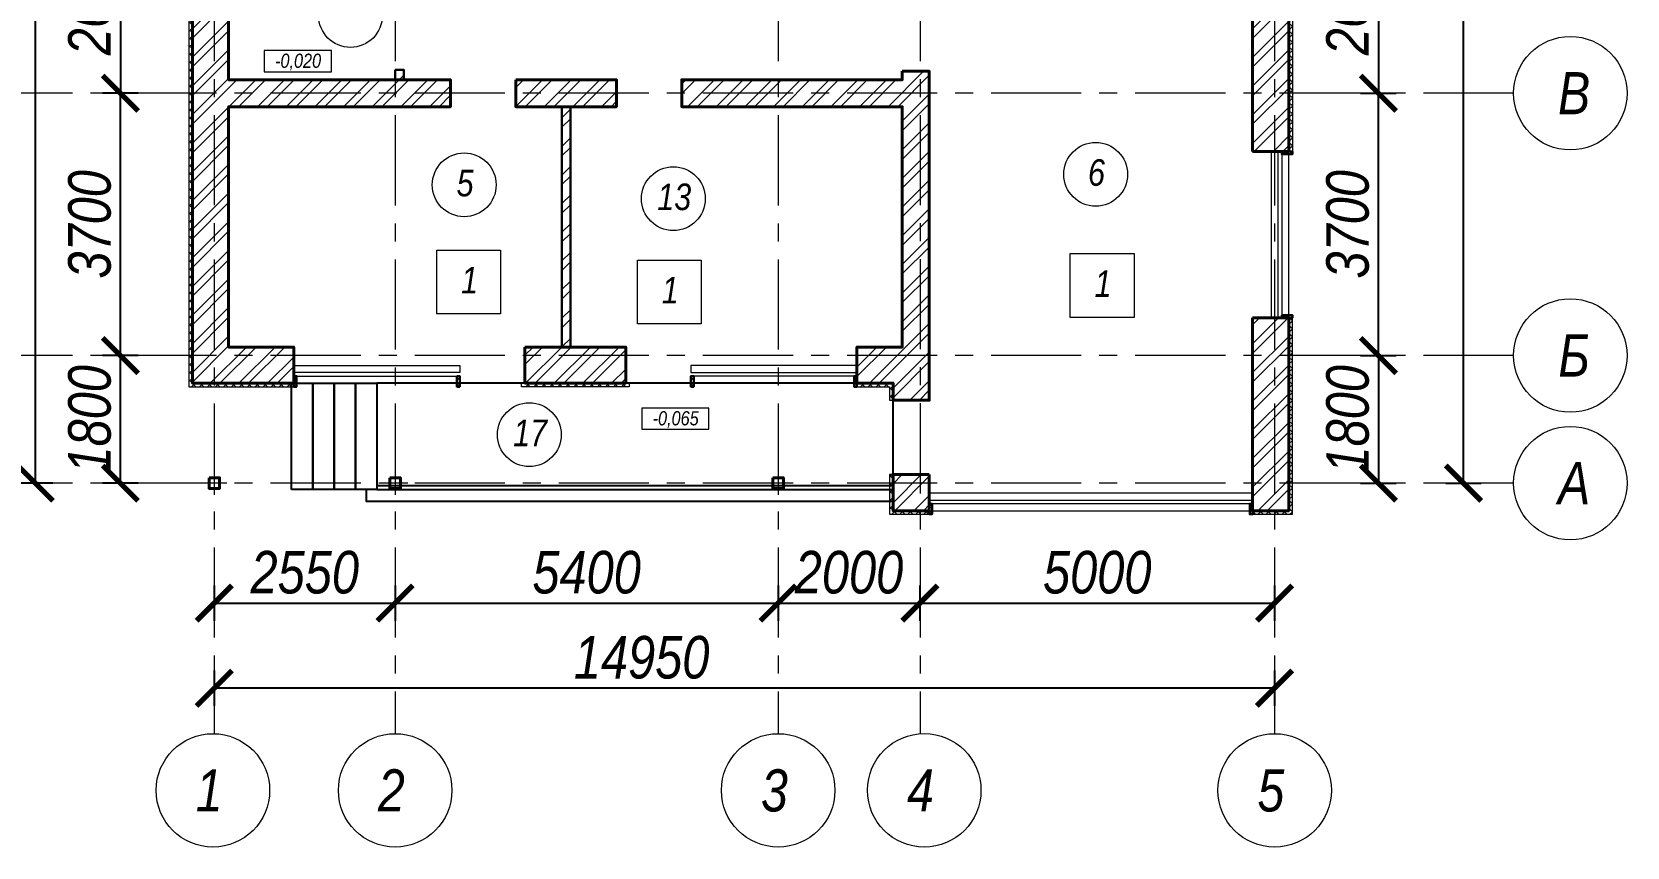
# Model space of a CAD drawing. Header units: millimetres. Extents: x 1582001 to 3303937, y 226471 to 491235.
# Drawn here: x 1840826 to 1852072, y 364391 to 370141 of the extents above; entities that cross this region are included whole.
import ezdxf
from ezdxf.enums import TextEntityAlignment as Align

# ---------------------------------------------------------------- set-up
doc = ezdxf.new("R2010")
doc.units = ezdxf.units.MM
doc.linetypes.add('CENTER', pattern=[50.8, 31.75, -6.35, 6.35, -6.35])
doc.linetypes.add('DASHDOT', pattern=[25.4, 12.7, -6.35, 0, -6.35])
doc.layers.get('Defpoints').update_dxf_attribs({"color": 255, "lineweight": 30})
for name, color, linetype, lineweight in [('Кирпич', 253, 'Continuous', 9), ('Лестница', 74, 'Continuous', 25), ('Маркировка', 253, 'Continuous', 18), ('Окна', 4, 'Continuous', 18), ('Оси', 251, 'CENTER', 9), ('Отметки', 123, 'Continuous', 18), ('Перегородки', 202, 'Continuous', 30), ('Стены несущие', 7, 'Continuous', 40), ('СТОЙКИ', 26, 'Continuous', 40), ('Утеплитель', 145, 'Continuous', 9)]:
    doc.layers.add(name, color=color, linetype=linetype, lineweight=lineweight)
doc.styles.add('GOST 2.304', font='ARIALNI.TTF', dxfattribs={"width": 0.98, "height": 300})
doc.styles.get("Standard").update_dxf_attribs({"font": 'ARIALNI.TTF', "height": 300})
doc.styles.add('стиль1', font='ARIALNI.TTF', dxfattribs={"width": 0.98, "height": 300})
doc.dimstyles.new('ISO-25', dxfattribs={"dimscale": 100, "dimtxt": 2.5, "dimasz": 2.5, "dimexe": 1.25, "dimexo": 0.625, "dimtad": 1, "dimdec": 0, "dimtxsty": 'Standard', "dimblk": 'ARCHTICK', "dimcen": 2.5, "dimadec": 0, "dimazin": 0, "dimtfac": 1, "dimtdec": 0, "dimtmove": 0, "dimatfit": 3, "dimfxl": 0, "dimarcsym": 0})
pattern_1 = [(45, (-10215.04, -115358.71), (-44.90128, 44.90128), []), (135, (-10215.04, -115358.71), (-44.90128, -44.90128), [])]

# ---------------------------------------------------------------- blocks, each defined once
blk = doc.blocks.new('*U11')
h = blk.add_hatch()
h.set_pattern_fill('ANSI37', color=256, scale=20, angle=270, style=0)
h.set_pattern_definition([(315, (-115358.71, 10215.04), (44.90128, 44.90128), []), (45, (-115358.71, 10215.04), (-44.90128, 44.90128), [])])
h.paths.add_polyline_path([(-50, -40), (50, -40), (50, 0), (-50, 0)])
h = blk.add_hatch()
h.set_pattern_fill('ANSI37', color=256, scale=20, angle=270, style=0)
h.set_pattern_definition([(315, (-115358.71, 8465.04), (44.90128, 44.90128), []), (45, (-115358.71, 8465.04), (-44.90128, 44.90128), [])])
h.paths.add_polyline_path([(-50, -2310), (-50, -2350), (100, -2350), (100, -2310)])
for points in [[(100, 0), (100, -2350), (0, -2350), (0, 0)], [(250, 0), (250, -2350), (150, -2350), (150, 0)]]:
    blk.add_lwpolyline(points, close=True)
at = {"layer": 'Утеплитель', "lineweight": 30}
for points in [[(100, 0), (100, -40), (-50, -40), (-50, 0)], [(100, -2310), (100, -2350), (-50, -2350), (-50, -2310)]]:
    blk.add_lwpolyline(points, close=True, dxfattribs=at)
blk = doc.blocks.new('*U12')
h = blk.add_hatch()
h.set_pattern_fill('ANSI37', color=256, scale=20, angle=360, style=0)
h.set_pattern_definition(pattern_1)
h.paths.add_polyline_path([(40, -50), (40, 50), (0, 50), (0, -50)])
h = blk.add_hatch()
h.set_pattern_fill('ANSI37', color=256, scale=20, angle=360, style=0)
h.set_pattern_definition([(45, (-8475.04, -115358.71), (-44.90128, 44.90128), []), (135, (-8475.04, -115358.71), (-44.90128, -44.90128), [])])
h.paths.add_polyline_path([(2300, -50), (2340, -50), (2340, 100), (2300, 100)])
for points in [[(0, 250), (2340, 250), (2340, 150), (0, 150)], [(0, 100), (2340, 100), (2340, 0), (0, 0)]]:
    blk.add_lwpolyline(points, close=True)
at = {"layer": 'Утеплитель', "lineweight": 30}
for points in [[(0, 100), (40, 100), (40, -50), (0, -50)], [(2300, 100), (2340, 100), (2340, -50), (2300, -50)]]:
    blk.add_lwpolyline(points, close=True, dxfattribs=at)
blk = doc.blocks.new('*U13')
h = blk.add_hatch()
h.set_pattern_fill('ANSI37', color=256, scale=20, angle=360, style=0)
h.set_pattern_definition(pattern_1)
h.paths.add_polyline_path([(40, -50), (40, 50), (0, 50), (0, -50)])
h = blk.add_hatch()
h.set_pattern_fill('ANSI37', color=256, scale=20, angle=360, style=0)
h.set_pattern_definition([(45, (-6255.04, -115358.71), (-44.90128, 44.90128), []), (135, (-6255.04, -115358.71), (-44.90128, -44.90128), [])])
h.paths.add_polyline_path([(4520, -50), (4560, -50), (4560, 100), (4520, 100)])
for points in [[(0, 250), (4560, 250), (4560, 150), (0, 150)], [(0, 100), (4560, 100), (4560, 0), (0, 0)]]:
    blk.add_lwpolyline(points, close=True)
at = {"layer": 'Утеплитель', "lineweight": 30}
for points in [[(0, 100), (40, 100), (40, -50), (0, -50)], [(4520, 100), (4560, 100), (4560, -50), (4520, -50)]]:
    blk.add_lwpolyline(points, close=True, dxfattribs=at)
blk = doc.blocks.new('_ArchTick')
at = {"color": 0, "linetype": 'ByBlock', "const_width": 0.15}
blk.add_lwpolyline([(-0.5, -0.5), (0.5, 0.5)], dxfattribs=at)
blk = doc.blocks.new('*D620')
at = {"color": 0, "lineweight": -2, "ltscale": 100, "transparency": 16777216}
for p, q in [((1850194, 369708), (1850444, 369708)), ((1850319, 367858), (1850319, 369708)), ((1850194, 367858), (1850444, 367858))]:
    blk.add_line(p, q, dxfattribs=at)
at = {"layer": 'Defpoints', "color": 0, "lineweight": -3, "ltscale": 100, "transparency": 16777216}
for p in [(1849687, 369708), (1850319, 369708), (1849687, 367858)]:
    blk.add_point(p, dxfattribs=at)
at = {"color": 0, "lineweight": -2, "ltscale": 100, "transparency": 16777216, "xscale": 250, "yscale": 250, "zscale": 250}
for p, rotation in [((1850319, 369708), 90), ((1850319, 367858), 270)]:
    blk.add_blockref('_ArchTick', p, dxfattribs=dict(at, rotation=rotation))
at = {"color": 0, "ltscale": 100, "transparency": 16777216, "insert": (1850103, 368783), "char_height": 300, "attachment_point": 5, "rotation": 90}
blk.add_mtext('3700', dxfattribs=at)
blk = doc.blocks.new('*D629')
at = {"color": 0, "lineweight": -2, "ltscale": 100, "transparency": 16777216}
for p, q in [((1841575, 371008), (1841325, 371008)), ((1841450, 371008), (1841450, 369708)), ((1841575, 369708), (1841325, 369708))]:
    blk.add_line(p, q, dxfattribs=at)
at = {"layer": 'Defpoints', "color": 0, "lineweight": -3, "ltscale": 100, "transparency": 16777216}
for p in [(1841763, 371008), (1841450, 369708), (1841763, 369708)]:
    blk.add_point(p, dxfattribs=at)
at = {"color": 0, "lineweight": -2, "ltscale": 100, "transparency": 16777216, "xscale": 250, "yscale": 250, "zscale": 250}
for p, rotation in [((1841450, 371008), 90), ((1841450, 369708), 270)]:
    blk.add_blockref('_ArchTick', p, dxfattribs=dict(at, rotation=rotation))
at = {"color": 0, "ltscale": 100, "transparency": 16777216, "insert": (1841234, 370358), "char_height": 300, "attachment_point": 5, "rotation": 90}
blk.add_mtext('2600', dxfattribs=at)
blk = doc.blocks.new('*D630')
at = {"color": 0, "lineweight": -2, "ltscale": 100, "transparency": 16777216}
for p, q in [((1841512, 369708), (1841325, 369708)), ((1841450, 367858), (1841450, 369708)), ((1841506, 367858), (1841325, 367858))]:
    blk.add_line(p, q, dxfattribs=at)
at = {"layer": 'Defpoints', "color": 0, "lineweight": -3, "ltscale": 100, "transparency": 16777216}
for p in [(1841450, 369708), (1841575, 369708), (1841569, 367858)]:
    blk.add_point(p, dxfattribs=at)
at = {"color": 0, "lineweight": -2, "ltscale": 100, "transparency": 16777216, "xscale": 250, "yscale": 250, "zscale": 250}
for p, rotation in [((1841450, 369708), 90), ((1841450, 367858), 270)]:
    blk.add_blockref('_ArchTick', p, dxfattribs=dict(at, rotation=rotation))
at = {"color": 0, "ltscale": 100, "transparency": 16777216, "insert": (1841234, 368783), "char_height": 300, "attachment_point": 5, "rotation": 90}
blk.add_mtext('3700', dxfattribs=at)
blk = doc.blocks.new('*D631')
at = {"color": 0, "lineweight": -2, "ltscale": 100, "transparency": 16777216}
for p, q in [((1841575, 367858), (1841325, 367858)), ((1841450, 366958), (1841450, 367858)), ((1841575, 366958), (1841325, 366958))]:
    blk.add_line(p, q, dxfattribs=at)
at = {"layer": 'Defpoints', "color": 0, "lineweight": -3, "ltscale": 100, "transparency": 16777216}
for p in [(1841450, 367858), (1841774, 367858), (1841774, 366958)]:
    blk.add_point(p, dxfattribs=at)
at = {"color": 0, "lineweight": -2, "ltscale": 100, "transparency": 16777216, "xscale": 250, "yscale": 250, "zscale": 250}
for p, rotation in [((1841450, 367858), 90), ((1841450, 366958), 270)]:
    blk.add_blockref('_ArchTick', p, dxfattribs=dict(at, rotation=rotation))
at = {"color": 0, "ltscale": 100, "transparency": 16777216, "insert": (1841234, 367408), "char_height": 300, "attachment_point": 5, "rotation": 90}
blk.add_mtext('1800', dxfattribs=at)
blk = doc.blocks.new('*D632')
at = {"color": 0, "lineweight": -2, "ltscale": 100, "transparency": 16777216}
for p, q in [((1840975, 375908), (1840725, 375908)), ((1840850, 375908), (1840850, 366958)), ((1840975, 366958), (1840725, 366958))]:
    blk.add_line(p, q, dxfattribs=at)
at = {"layer": 'Defpoints', "color": 0, "lineweight": -3, "ltscale": 100, "transparency": 16777216}
for p in [(1841450, 375908), (1840850, 366958), (1841450, 366958)]:
    blk.add_point(p, dxfattribs=at)
at = {"color": 0, "lineweight": -2, "ltscale": 100, "transparency": 16777216, "xscale": 250, "yscale": 250, "zscale": 250}
for p, rotation in [((1840850, 375908), 90), ((1840850, 366958), 270)]:
    blk.add_blockref('_ArchTick', p, dxfattribs=dict(at, rotation=rotation))
at = {"color": 0, "ltscale": 100, "transparency": 16777216, "insert": (1840634, 371892), "char_height": 300, "attachment_point": 5, "rotation": 90}
blk.add_mtext('17900', dxfattribs=at)
blk = doc.blocks.new('*D636')
at = {"color": 0, "lineweight": -2, "ltscale": 100, "transparency": 16777216}
for p, q in [((1850194, 371008), (1850444, 371008)), ((1850319, 371008), (1850319, 369708)), ((1850194, 369708), (1850444, 369708))]:
    blk.add_line(p, q, dxfattribs=at)
at = {"layer": 'Defpoints', "color": 0, "lineweight": -3, "ltscale": 100, "transparency": 16777216}
for p in [(1849912, 371008), (1849912, 369708), (1850319, 369708)]:
    blk.add_point(p, dxfattribs=at)
at = {"color": 0, "lineweight": -2, "ltscale": 100, "transparency": 16777216, "xscale": 250, "yscale": 250, "zscale": 250}
for p, rotation in [((1850319, 371008), 90), ((1850319, 369708), 270)]:
    blk.add_blockref('_ArchTick', p, dxfattribs=dict(at, rotation=rotation))
at = {"color": 0, "ltscale": 100, "transparency": 16777216, "insert": (1850103, 370358), "char_height": 300, "attachment_point": 5, "rotation": 90}
blk.add_mtext('2600', dxfattribs=at)
blk = doc.blocks.new('*D637')
at = {"color": 0, "lineweight": -2, "ltscale": 100, "transparency": 16777216}
for p, q in [((1850194, 367858), (1850444, 367858)), ((1850319, 367858), (1850319, 366958)), ((1850194, 366958), (1850444, 366958))]:
    blk.add_line(p, q, dxfattribs=at)
at = {"layer": 'Defpoints', "color": 0, "lineweight": -3, "ltscale": 100, "transparency": 16777216}
for p in [(1849952, 367858), (1849952, 366958), (1850319, 366958)]:
    blk.add_point(p, dxfattribs=at)
at = {"color": 0, "lineweight": -2, "ltscale": 100, "transparency": 16777216, "xscale": 250, "yscale": 250, "zscale": 250}
for p, rotation in [((1850319, 367858), 90), ((1850319, 366958), 270)]:
    blk.add_blockref('_ArchTick', p, dxfattribs=dict(at, rotation=rotation))
at = {"color": 0, "ltscale": 100, "transparency": 16777216, "insert": (1850103, 367408), "char_height": 300, "attachment_point": 5, "rotation": 90}
blk.add_mtext('1800', dxfattribs=at)
blk = doc.blocks.new('*D638')
at = {"color": 0, "lineweight": -2, "ltscale": 100, "transparency": 16777216}
for p, q in [((1850794, 375908), (1851044, 375908)), ((1850919, 366958), (1850919, 375908)), ((1850794, 366958), (1851044, 366958))]:
    blk.add_line(p, q, dxfattribs=at)
at = {"layer": 'Defpoints', "color": 0, "lineweight": -3, "ltscale": 100, "transparency": 16777216}
for p in [(1850319, 375908), (1850919, 375908), (1850319, 366958)]:
    blk.add_point(p, dxfattribs=at)
at = {"color": 0, "lineweight": -2, "ltscale": 100, "transparency": 16777216, "xscale": 250, "yscale": 250, "zscale": 250}
for p, rotation in [((1850919, 375908), 90), ((1850919, 366958), 270)]:
    blk.add_blockref('_ArchTick', p, dxfattribs=dict(at, rotation=rotation))
at = {"color": 0, "ltscale": 100, "transparency": 16777216, "insert": (1850703, 371764), "char_height": 300, "attachment_point": 5, "rotation": 90}
blk.add_mtext('7900', dxfattribs=at)
blk = doc.blocks.new('*D639')
at = {"color": 0, "lineweight": -2, "ltscale": 100, "transparency": 16777216}
for p, q in [((1842112, 366237), (1842112, 365987)), ((1843387, 366237), (1843387, 365987)), ((1842112, 366112), (1843387, 366112))]:
    blk.add_line(p, q, dxfattribs=at)
at = {"layer": 'Defpoints', "color": 0, "lineweight": -3, "ltscale": 100, "transparency": 16777216}
for p in [(1842112, 366789), (1843387, 366789), (1843387, 366112)]:
    blk.add_point(p, dxfattribs=at)
at = {"color": 0, "lineweight": -2, "ltscale": 100, "transparency": 16777216, "xscale": 250, "yscale": 250, "zscale": 250, "rotation": 180}
blk.add_blockref('_ArchTick', (1842112, 366112), dxfattribs=at)
at = {"color": 0, "lineweight": -2, "ltscale": 100, "transparency": 16777216, "xscale": 250, "yscale": 250, "zscale": 250}
blk.add_blockref('_ArchTick', (1843387, 366112), dxfattribs=at)
at = {"color": 0, "ltscale": 100, "transparency": 16777216, "insert": (1842750, 366328), "char_height": 300, "attachment_point": 5}
blk.add_mtext('2550', dxfattribs=at)
blk = doc.blocks.new('*D640')
at = {"color": 0, "lineweight": -2, "ltscale": 100, "transparency": 16777216}
for p, q in [((1843387, 366237), (1843387, 365987)), ((1846087, 366237), (1846087, 365987)), ((1843387, 366112), (1846087, 366112))]:
    blk.add_line(p, q, dxfattribs=at)
at = {"layer": 'Defpoints', "color": 0, "lineweight": -3, "ltscale": 100, "transparency": 16777216}
for p in [(1843387, 366569), (1846087, 366569), (1846087, 366112)]:
    blk.add_point(p, dxfattribs=at)
at = {"color": 0, "lineweight": -2, "ltscale": 100, "transparency": 16777216, "xscale": 250, "yscale": 250, "zscale": 250, "rotation": 180}
blk.add_blockref('_ArchTick', (1843387, 366112), dxfattribs=at)
at = {"color": 0, "lineweight": -2, "ltscale": 100, "transparency": 16777216, "xscale": 250, "yscale": 250, "zscale": 250}
blk.add_blockref('_ArchTick', (1846087, 366112), dxfattribs=at)
at = {"color": 0, "ltscale": 100, "transparency": 16777216, "insert": (1844737, 366328), "char_height": 300, "attachment_point": 5}
blk.add_mtext('5400', dxfattribs=at)
blk = doc.blocks.new('*D641')
at = {"color": 0, "lineweight": -2, "ltscale": 100, "transparency": 16777216}
for p, q in [((1846087, 366237), (1846087, 365987)), ((1847087, 366237), (1847087, 365987)), ((1846087, 366112), (1847087, 366112))]:
    blk.add_line(p, q, dxfattribs=at)
at = {"layer": 'Defpoints', "color": 0, "lineweight": -3, "ltscale": 100, "transparency": 16777216}
for p in [(1846087, 366569), (1847087, 366569), (1847087, 366112)]:
    blk.add_point(p, dxfattribs=at)
at = {"color": 0, "lineweight": -2, "ltscale": 100, "transparency": 16777216, "xscale": 250, "yscale": 250, "zscale": 250, "rotation": 180}
blk.add_blockref('_ArchTick', (1846087, 366112), dxfattribs=at)
at = {"color": 0, "lineweight": -2, "ltscale": 100, "transparency": 16777216, "xscale": 250, "yscale": 250, "zscale": 250}
blk.add_blockref('_ArchTick', (1847087, 366112), dxfattribs=at)
at = {"color": 0, "ltscale": 100, "transparency": 16777216, "insert": (1846587, 366328), "char_height": 300, "attachment_point": 5}
blk.add_mtext('2000', dxfattribs=at)
blk = doc.blocks.new('*D642')
at = {"color": 0, "lineweight": -2, "ltscale": 100, "transparency": 16777216}
for p, q in [((1847087, 366237), (1847087, 365987)), ((1849587, 366237), (1849587, 365987)), ((1847087, 366112), (1849587, 366112))]:
    blk.add_line(p, q, dxfattribs=at)
at = {"layer": 'Defpoints', "color": 0, "lineweight": -3, "ltscale": 100, "transparency": 16777216}
for p in [(1847087, 366483), (1849587, 366483), (1849587, 366112)]:
    blk.add_point(p, dxfattribs=at)
at = {"color": 0, "lineweight": -2, "ltscale": 100, "transparency": 16777216, "xscale": 250, "yscale": 250, "zscale": 250, "rotation": 180}
blk.add_blockref('_ArchTick', (1847087, 366112), dxfattribs=at)
at = {"color": 0, "lineweight": -2, "ltscale": 100, "transparency": 16777216, "xscale": 250, "yscale": 250, "zscale": 250}
blk.add_blockref('_ArchTick', (1849587, 366112), dxfattribs=at)
at = {"color": 0, "ltscale": 100, "transparency": 16777216, "insert": (1848337, 366328), "char_height": 300, "attachment_point": 5}
blk.add_mtext('5000', dxfattribs=at)
blk = doc.blocks.new('*D643')
at = {"color": 0, "lineweight": -2, "ltscale": 100, "transparency": 16777216}
for p, q in [((1842112, 365637), (1842112, 365387)), ((1849587, 365637), (1849587, 365387)), ((1849587, 365512), (1842112, 365512))]:
    blk.add_line(p, q, dxfattribs=at)
at = {"layer": 'Defpoints', "color": 0, "lineweight": -3, "ltscale": 100, "transparency": 16777216}
for p in [(1842112, 366112), (1849587, 366112), (1842112, 365512)]:
    blk.add_point(p, dxfattribs=at)
at = {"color": 0, "lineweight": -2, "ltscale": 100, "transparency": 16777216, "xscale": 250, "yscale": 250, "zscale": 250, "rotation": 180}
blk.add_blockref('_ArchTick', (1842112, 365512), dxfattribs=at)
at = {"color": 0, "lineweight": -2, "ltscale": 100, "transparency": 16777216, "xscale": 250, "yscale": 250, "zscale": 250}
blk.add_blockref('_ArchTick', (1849587, 365512), dxfattribs=at)
at = {"color": 0, "ltscale": 100, "transparency": 16777216, "insert": (1845125, 365728), "char_height": 300, "attachment_point": 5}
blk.add_mtext('14950', dxfattribs=at)

msp = doc.modelspace()

# ---------------------------------------------------------------- hatches: boundary and pattern name
at = {"layer": 'Кирпич'}
h = msp.add_hatch(dxfattribs=at)
h.set_pattern_fill('ANSI32', color=256, scale=15, style=0)
h.set_pattern_definition([(45, (1114919.59, 222217.36), (-101.027881, 101.027881), []), (45, (1114986.94, 222217.36), (-101.027881, 101.027881), [])])
h.paths.add_polyline_path([(1843192.4, 371108.2), (1843192.4, 371140.7), (1843447.4, 371140.7), (1843447.4, 370853.2), (1842212.4, 370853.2), (1842212.4, 369803.2), (1843777.4, 369803.2), (1843777.4, 369613.2), (1842212.4, 369613.2), (1842212.4, 367918.2), (1842672.4, 367918.2), (1842672.4, 367663.2), (1841957.4, 367663.2), (1841957.4, 371108.2)])
h.paths.add_polyline_path([(1843447.4, 370333.2), (1843387.4, 370333.2), (1843387.4, 370853.2), (1843447.4, 370853.2), (1843447.4, 370453.2), (1845402.4, 370453.2), (1845402.4, 371043.2), (1845462.4, 371043.2), (1845462.4, 370393.2), (1843447.4, 370393.2)])
h.paths.add_polyline_path([(1844237.4, 369803.2), (1844947.4, 369803.2), (1844947.4, 369613.2), (1844237.4, 369613.2)])
h.paths.add_polyline_path([(1844562.4, 369613.2), (1844622.4, 369613.2), (1844622.4, 367918.2), (1844562.4, 367918.2)])
h.paths.add_polyline_path([(1844302.4, 367918.2), (1845012.4, 367918.2), (1845012.4, 367663.2), (1844302.4, 367663.2)])
h.paths.add_polyline_path([(1846962.4, 369863.2), (1847152.4, 369863.2), (1847152.4, 367543.2), (1846897.4, 367543.2), (1846897.4, 367663.2), (1846642.4, 367663.2), (1846642.4, 367918.2), (1846962.4, 367918.2), (1846962.4, 369613.2), (1845407.4, 369613.2), (1845407.4, 369803.2), (1846962.4, 369803.2)])
h.paths.add_polyline_path([(1847152.4, 367018.2), (1846897.4, 367018.2), (1846897.4, 366763.2), (1847152.4, 366763.2)])
h.paths.add_polyline_path([(1846962.4, 371228.2), (1847152.4, 371228.2), (1847152.4, 370578.2), (1849432.4, 370578.2), (1849432.4, 371163.2), (1849687.4, 371163.2), (1849687.4, 369298.2), (1849432.4, 369298.2), (1849432.4, 370388.4), (1847152.4, 370388.4), (1847152.4, 370323.2), (1846962.4, 370323.2)])
h.paths.add_polyline_path([(1849432.4, 368123.2), (1849687.4, 368123.2), (1849687.4, 366763.2), (1849432.4, 366763.2)])
h.paths.add_polyline_path([(1846962.4, 372333.2), (1847152.4, 372333.2), (1847152.4, 371688.2), (1846962.4, 371688.2)])
h.paths.add_polyline_path([(1847742.4, 372858.2), (1847742.4, 372333.2), (1847152.4, 372333.2), (1847152.4, 372273.2), (1848192.4, 372273.2), (1848192.4, 372333.2), (1847802.4, 372333.2), (1847802.4, 372858.2)])
h.paths.add_polyline_path([(1849432.4, 373573.2), (1849687.4, 373573.2), (1849687.4, 372273.2), (1849432.4, 372273.2), (1849432.4, 372858.2), (1847677.4, 372858.2), (1847677.4, 373048.2), (1849432.4, 373048.2)])
h.paths.add_polyline_path([(1848977.4, 372333.2), (1849432.4, 372333.2), (1849432.4, 372273.2), (1848977.4, 372273.2)], flags=17)
h.paths.add_polyline_path([(1844427.4, 371758.2), (1844622.4, 371758.2), (1844622.4, 372858.2), (1844682.4, 372858.2), (1844682.4, 371758.2), (1844877.4, 371758.2), (1844877.4, 371698.2), (1844427.4, 371698.2)], flags=16)
h.paths.add_polyline_path([(1845922.4, 372858.2), (1845982.4, 372858.2), (1845982.4, 371698.2), (1845462.4, 371698.2), (1845462.4, 371503.2), (1845402.4, 371503.2), (1845402.4, 371698.2), (1845337.4, 371698.2), (1845337.4, 371758.2), (1845922.4, 371758.2)])
h.paths.add_polyline_path([(1843192.4, 373693.2), (1843447.4, 373693.2), (1843447.4, 373048.2), (1845922.4, 373048.2), (1845922.4, 373178.2), (1846047.4, 373178.2), (1846047.4, 373048.2), (1846242.4, 373048.2), (1846242.4, 372858.2), (1843447.4, 372858.2), (1843447.4, 371665.7), (1843192.4, 371665.7)])
h.paths.add_polyline_path([(1843447.4, 374218.2), (1843192.4, 374218.2), (1843192.4, 374603.2), (1843707.4, 374603.2), (1843707.4, 374348.2), (1843447.4, 374348.2)])
h.paths.add_polyline_path([(1844559.9, 374348.2), (1844684.9, 374348.2), (1844684.9, 373048.2), (1844559.9, 373048.2)])
h.paths.add_polyline_path([(1845014.9, 374348.2), (1844232.4, 374348.2), (1844232.4, 374603.2), (1845014.9, 374603.2)])
h.paths.add_polyline_path([(1847217.4, 373048.2), (1847217.4, 372858.2), (1846767.4, 372858.2), (1846767.4, 373048.2), (1846962.4, 373048.2), (1846962.4, 373703.2), (1846767.4, 373703.2), (1846767.4, 373958.2), (1846897.4, 373958.2), (1846897.4, 376103.2), (1847152.4, 376103.2), (1847152.4, 373048.2)])
h.paths.add_polyline_path([(1845539.9, 374603.2), (1846177.4, 374603.2), (1846177.4, 373958.2), (1846242.4, 373958.2), (1846242.4, 373703.2), (1846047.4, 373703.2), (1846047.4, 373638.2), (1845922.4, 373638.2), (1845922.4, 374348.2), (1845539.9, 374348.2)])
h.paths.add_polyline_path([(1849687.4, 376103.2), (1849432.4, 376103.2), (1849432.4, 374748.2), (1849687.4, 374748.2)])
h.paths.add_polyline_path([(1843967.4, 371758.2), (1843447.4, 371758.2), (1843447.4, 371698.2), (1843967.4, 371698.2)], flags=16)
h.paths.add_polyline_path([(1843387.4, 369873.2), (1843447.4, 369873.2), (1843447.4, 369803.2), (1843387.4, 369803.2)], flags=17)
at = {"layer": 'Утеплитель'}
h = msp.add_hatch(dxfattribs=at)
h.set_pattern_fill('ANSI37', color=256, scale=12.5, style=0)
h.set_pattern_definition([(45, (1141170.726, 222397.765), (-28.0633004, 28.0633004), []), (135, (1141170.726, 222397.765), (-28.0633004, -28.0633004), [])])
h.paths.add_polyline_path([(1843192.4, 374218.2), (1843167.4, 374218.2), (1843167.4, 374628.2), (1843707.4, 374628.2), (1843707.4, 374603.2), (1843192.4, 374603.2)])
h.paths.add_polyline_path([(1844232.4, 374603.2), (1845014.9, 374603.2), (1845014.9, 374628.2), (1844232.4, 374628.2)])
h.paths.add_polyline_path([(1845539.9, 374603.2), (1845539.9, 374628.2), (1846202.4, 374628.2), (1846202.4, 373983.2), (1846242.4, 373983.2), (1846242.4, 373958.2), (1846177.4, 373958.2), (1846177.4, 374603.2)])
h.paths.add_polyline_path([(1847152.4, 376103.2), (1847152.4, 376128.2), (1846872.4, 376128.2), (1846872.4, 373983.2), (1846767.4, 373983.2), (1846767.4, 373958.2), (1846897.4, 373958.2), (1846897.4, 376103.2)])
h.paths.add_polyline_path([(1849432.4, 376103.2), (1849432.4, 376128.2), (1849712.4, 376128.2), (1849712.4, 374748.2), (1849687.4, 374748.2), (1849687.4, 376103.2)])
h.paths.add_polyline_path([(1849687.4, 373573.2), (1849712.4, 373573.2), (1849712.4, 372273.2), (1849687.4, 372273.2)])
h.paths.add_polyline_path([(1849687.4, 371163.2), (1849712.4, 371163.2), (1849712.4, 369298.2), (1849687.4, 369298.2)])
h.paths.add_polyline_path([(1849432.4, 366763.2), (1849432.4, 366738.2), (1849712.4, 366738.2), (1849712.4, 368123.2), (1849687.4, 368123.2), (1849687.4, 366763.2)])
h.paths.add_polyline_path([(1846897.4, 367018.2), (1846872.4, 367018.2), (1846872.4, 366738.2), (1847152.4, 366738.2), (1847152.4, 366763.2), (1846897.4, 366763.2)])
h.paths.add_polyline_path([(1846642.4, 367663.2), (1846642.4, 367638.2), (1846872.4, 367638.2), (1846872.4, 367543.2), (1846897.4, 367543.2), (1846897.4, 367663.2)])
h.paths.add_polyline_path([(1844277.4, 367663.2), (1845037.4, 367663.2), (1845037.4, 367638.2), (1844277.4, 367638.2)])
h.paths.add_polyline_path([(1843192.4, 371140.7), (1843167.4, 371140.7), (1843167.4, 371133.2), (1841932.4, 371133.2), (1841932.4, 367638.2), (1842672.4, 367638.2), (1842672.4, 367663.2), (1841957.4, 367663.2), (1841957.4, 371108.2), (1843192.4, 371108.2)])
h.paths.add_polyline_path([(1843192.4, 373693.2), (1843167.4, 373693.2), (1843167.4, 371665.7), (1843192.4, 371665.7)])

# ---------------------------------------------------------------- linework, layer by layer
at = {"layer": 'Лестница'}
for points in [[(1842657.4, 366913.2), (1842657.4, 367663.2), (1842807.4, 367663.2), (1842807.4, 366913.2)], [(1842807.4, 366913.2), (1842807.4, 367663.2), (1842957.4, 367663.2), (1842957.4, 366913.2)], [(1842957.4, 366913.2), (1842957.4, 367663.2), (1843107.4, 367663.2), (1843107.4, 366913.2)], [(1843107.4, 366913.2), (1843107.4, 367663.2), (1843257.4, 367663.2), (1843257.4, 366913.2)], [(1843257.4, 366913.2), (1846897.4, 366913.2), (1846897.4, 366938.2), (1843257.4, 366938.2)]]:
    msp.add_lwpolyline(points, close=True, dxfattribs=at)
msp.add_lwpolyline([(1843182.4, 366913.2), (1843182.4, 366830.7), (1846897.4, 366830.7), (1846897.4, 367663.2), (1843257.4, 367663.2), (1843257.4, 366913.2), (1843182.4, 366913.2)], dxfattribs=at)
at = {"layer": 'Маркировка'}
for points in [[(1843680.9, 368601.9), (1844130.9, 368601.9), (1844130.9, 368151.9), (1843680.9, 368151.9)], [(1848146.7, 368577.3), (1848596.7, 368577.3), (1848596.7, 368127.3), (1848146.7, 368127.3)], [(1845095.5, 368531.2), (1845545.5, 368531.2), (1845545.5, 368081.2), (1845095.5, 368081.2)]]:
    msp.add_lwpolyline(points, close=True, dxfattribs=at)
for centre in [(1843072.3, 370256.7), (1848325.6, 369136.1), (1843874.1, 369061.8), (1845348.7, 368964.4), (1844333.1, 367299.7)]:
    msp.add_circle(centre, 225, dxfattribs=at)
at = {"layer": 'Оси', "ltscale": 20}
for p, q in [((1842112.4, 377680.5), (1842112.4, 365191)), ((1843387.4, 377680.4), (1843387.4, 365191)), ((1846087.4, 377680.4), (1846087.4, 365191)), ((1847087.4, 377681), (1847087.4, 365190.5)), ((1849587.4, 377680.4), (1849587.4, 365191)), ((1851272.4, 369708.2), (1840372.4, 369708.2)), ((1851272.4, 367858.2), (1840372.4, 367858.2)), ((1851272.4, 366958.2), (1840372.4, 366958.2))]:
    msp.add_line(p, q, dxfattribs=at)
at = {"layer": 'Оси', "linetype": 'DASHDOT', "ltscale": 50}
for p, q in [((1842200.7, 366958.2), (1842024.1, 366958.2)), ((1842112.4, 367039.8), (1842112.4, 366876.7)), ((1843475.7, 366958.2), (1843299.1, 366958.2)), ((1843387.4, 367039.8), (1843387.4, 366876.7)), ((1846175.7, 366958.2), (1845999.1, 366958.2)), ((1846087.4, 367039.8), (1846087.4, 366876.7))]:
    msp.add_line(p, q, dxfattribs=at)
at = {"layer": 'Оси', "linetype": 'Continuous', "ltscale": 100}
for centre in [(1851672.4, 369708.2), (1851672.4, 369708.2), (1851672.4, 367858.2), (1851672.4, 367858.2), (1851672.4, 366958.2), (1851672.4, 366958.2), (1842102.4, 364791.1), (1842102.4, 364791.1), (1843387.4, 364791), (1843387.4, 364791), (1846087.4, 364791), (1846087.4, 364791), (1847117.4, 364791.6), (1847117.4, 364791.6), (1849587.4, 364791), (1849587.4, 364791)]:
    msp.add_circle(centre, 400, dxfattribs=at)
at = {"layer": 'Отметки', "color": 0}
for points in [[(1842463.5, 369859.7), (1842937.4, 369859.7), (1842937.4, 370009.3), (1842463.5, 370009.3)], [(1845125.6, 367338.3), (1845599.4, 367338.3), (1845599.4, 367487.9), (1845125.6, 367487.9)]]:
    msp.add_lwpolyline(points, close=True, dxfattribs=at)
at = {"layer": 'Перегородки'}
for points in [[(1843387.4, 369873.2), (1843447.4, 369873.2), (1843447.4, 369803.2), (1843387.4, 369803.2)], [(1844562.4, 369613.2), (1844622.4, 369613.2), (1844622.4, 367918.2), (1844562.4, 367918.2)]]:
    msp.add_lwpolyline(points, close=True, dxfattribs=at)
at = {"layer": 'Стены несущие'}
for p, q in [((1849687.4, 371163.2), (1849687.4, 369298.2)), ((1849432.4, 369298.2), (1849432.4, 370388.4)), ((1849687.4, 369298.2), (1849432.4, 369298.2))]:
    msp.add_line(p, q, dxfattribs=at)
for points in [[(1843192.4, 371108.2), (1843192.4, 371140.7), (1843447.4, 371140.7), (1843447.4, 370853.2), (1842212.4, 370853.2), (1842212.4, 369803.2), (1843777.4, 369803.2), (1843777.4, 369613.2), (1842212.4, 369613.2), (1842212.4, 367918.2), (1842672.4, 367918.2), (1842672.4, 367663.2), (1841957.4, 367663.2), (1841957.4, 371108.2), (1843192.4, 371108.2)], [(1846962.4, 369863.2), (1847152.4, 369863.2), (1847152.4, 367543.2), (1846897.4, 367543.2), (1846897.4, 367663.2), (1846642.4, 367663.2), (1846642.4, 367918.2), (1846962.4, 367918.2), (1846962.4, 369613.2), (1845407.4, 369613.2), (1845407.4, 369803.2), (1846962.4, 369803.2), (1846962.4, 369863.2)], [(1849432.4, 368123.2), (1849687.4, 368123.2), (1849687.4, 366763.2), (1849432.4, 366763.2), (1849432.4, 368123.2)]]:
    msp.add_lwpolyline(points, dxfattribs=at)
for points in [[(1844237.4, 369803.2), (1844947.4, 369803.2), (1844947.4, 369613.2), (1844237.4, 369613.2)], [(1844302.4, 367918.2), (1845012.4, 367918.2), (1845012.4, 367663.2), (1844302.4, 367663.2)], [(1847152.4, 367018.2), (1846897.4, 367018.2), (1846897.4, 366763.2), (1847152.4, 366763.2)]]:
    msp.add_lwpolyline(points, close=True, dxfattribs=at)
at = {"layer": 'СТОЙКИ', "ltscale": 100}
for points in [[(1842074.9, 366995.7), (1842149.9, 366995.7), (1842149.9, 366920.7), (1842074.9, 366920.7), (1842074.9, 366995.7)], [(1843349.9, 366995.7), (1843424.9, 366995.7), (1843424.9, 366920.7), (1843349.9, 366920.7), (1843349.9, 366995.7)], [(1846049.9, 366995.7), (1846124.9, 366995.7), (1846124.9, 366920.7), (1846049.9, 366920.7), (1846049.9, 366995.7)]]:
    msp.add_lwpolyline(points, dxfattribs=at)
at = {"layer": 'Утеплитель'}
for points in [[(1843192.4, 371140.7), (1843167.4, 371140.7), (1843167.4, 371133.2), (1841932.4, 371133.2), (1841932.4, 367638.2), (1842672.4, 367638.2), (1842672.4, 367663.2), (1841957.4, 367663.2), (1841957.4, 371108.2), (1843192.4, 371108.2), (1843192.4, 371140.7)], [(1849432.4, 366763.2), (1849432.4, 366738.2), (1849712.4, 366738.2), (1849712.4, 368123.2), (1849687.4, 368123.2), (1849687.4, 366763.2), (1849432.4, 366763.2)], [(1846642.4, 367663.2), (1846642.4, 367638.2), (1846872.4, 367638.2), (1846872.4, 367543.2), (1846897.4, 367543.2), (1846897.4, 367663.2), (1846642.4, 367663.2)], [(1846897.4, 367018.2), (1846872.4, 367018.2), (1846872.4, 366738.2), (1847152.4, 366738.2), (1847152.4, 366763.2), (1846897.4, 366763.2), (1846897.4, 367018.2)]]:
    msp.add_lwpolyline(points, dxfattribs=at)
for points in [[(1849687.4, 371163.2), (1849712.4, 371163.2), (1849712.4, 369298.2), (1849687.4, 369298.2)], [(1844277.4, 367663.2), (1845037.4, 367663.2), (1845037.4, 367638.2), (1844277.4, 367638.2)]]:
    msp.add_lwpolyline(points, close=True, dxfattribs=at)

# ---------------------------------------------------------------- block references
at = {"layer": 'Окна', "yscale": 0.5, "zscale": 0.5}
for name, p, xscale in [('*U11', (1849687.4, 369298.2), -0.5), ('*U12', (1842672.4, 367663.2), 0.5), ('*U12', (1846642.4, 367663.2), -0.5), ('*U13', (1849432.4, 366763.2), -0.5)]:
    msp.add_blockref(name, p, dxfattribs=dict(at, xscale=xscale))

# ---------------------------------------------------------------- texts
at = {"layer": 'Маркировка', "style": 'стиль1'}
for s, p in [('6', (1848331.6, 369148.9)), ('5', (1843880.1, 369074.6)), ('13', (1845354.7, 368977.3)), ('1', (1843911.9, 368389.8)), ('1', (1848377.7, 368365.2)), ('1', (1845326.5, 368319.1)), ('17', (1844339.1, 367312.5))]:
    msp.add_text(s, height=187.5, dxfattribs=at).set_placement(p, align=Align.MIDDLE_CENTER)
at = {"layer": 'Оси', "linetype": 'Continuous', "ltscale": 100, "style": 'GOST 2.304'}
for s, p in [('В', (1851698.7, 369708.2)), ('Б', (1851698.7, 367858.2)), ('А', (1851698.7, 366958.2)), ('1', (1842076, 364791.1)), ('2', (1843361, 364791)), ('3', (1846061, 364791)), ('4', (1847091, 364791.6)), ('5', (1849561, 364791))]:
    msp.add_text(s, height=297.2, dxfattribs=at).set_placement(p, align=Align.MIDDLE_CENTER)
at = {"layer": 'Отметки', "color": 0, "style": 'стиль1'}
for s, p in [('-0,020', (1842702.8, 369937.1)), ('-0,065', (1845364.8, 367415.7))]:
    msp.add_text(s, height=100, dxfattribs=at).set_placement(p, align=Align.MIDDLE_CENTER)

# ---------------------------------------------------------------- dimensions: what is measured, and where the dimension line sits
at = {"ltscale": 100}
for base, p1, p2, text, picture, middle in [((1840850, 366958.2), (1841450, 375908.2), (1841450, 366958.2), '17900', '*D632', (1840850, 371891.8)), ((1850918.8, 375908.2), (1850318.8, 366958.2), (1850318.8, 375908.2), '7900', '*D638', (1850918.8, 371763.8))]:
    dim = msp.add_linear_dim(base=base, p1=p1, p2=p2, angle=90, text=text, dimstyle='ISO-25', override={"dimscale": 100, "dimfxlon": 1, "dimarcsym": 1}, dxfattribs=at)
    dim.commit()
    dim.dimension.update_dxf_attribs({"geometry": picture, "text_midpoint": middle, "dimtype": 160})
for base, p1, p2, text, picture, middle in [((1841450, 369708.2), (1841762.7, 371008.2), (1841762.7, 369708.2), '2600', '*D629', (1841234.3, 370358.2)), ((1850318.8, 369708.2), (1849912.4, 371008.2), (1849912.4, 369708.2), '2600', '*D636', (1850103.1, 370358.2)), ((1841450, 369708.2), (1841569, 367858.2), (1841575, 369708.2), '3700', '*D630', (1841234.3, 368783.2)), ((1850318.8, 369708.2), (1849687.4, 367858.2), (1849687.4, 369708.2), '3700', '*D620', (1850103.1, 368783.2)), ((1841450, 367858.2), (1841774.2, 366958.2), (1841774.2, 367858.2), '1800', '*D631', (1841234.3, 367408.2)), ((1850318.8, 366958.2), (1849951.5, 367858.2), (1849951.5, 366958.2), '1800', '*D637', (1850103.1, 367408.2))]:
    dim = msp.add_linear_dim(base=base, p1=p1, p2=p2, angle=90, text=text, dimstyle='ISO-25', override={"dimscale": 100, "dimfxlon": 1, "dimarcsym": 1}, dxfattribs=at)
    dim.commit()
    dim.dimension.update_dxf_attribs({"geometry": picture, "text_midpoint": middle})
for base, p1, p2, text, picture, middle in [((1843387.4, 366112.4), (1842112.4, 366789.1), (1843387.4, 366789.1), '2550', '*D639', (1842749.9, 366328)), ((1846087.4, 366112.4), (1843387.4, 366569.2), (1846087.4, 366569.2), '5400', '*D640', (1844737.4, 366328)), ((1847087.4, 366112.4), (1846087.4, 366569.2), (1847087.4, 366569.2), '2000', '*D641', (1846587.4, 366328)), ((1849587.4, 366112.4), (1847087.4, 366482.5), (1849587.4, 366482.5), '5000', '*D642', (1848337.4, 366328))]:
    dim = msp.add_linear_dim(base=base, p1=p1, p2=p2, text=text, dimstyle='ISO-25', override={"dimscale": 100, "dimfxlon": 1, "dimarcsym": 1}, dxfattribs=at)
    dim.commit()
    dim.dimension.update_dxf_attribs({"geometry": picture, "text_midpoint": middle})
dim = msp.add_linear_dim(base=(1842112.4, 365512.4), p1=(1849587.4, 366112.4), p2=(1842112.4, 366112.4), text='14950', dimstyle='ISO-25', override={"dimscale": 100, "dimfxlon": 1, "dimarcsym": 1}, dxfattribs=at)
dim.commit()
dim.dimension.update_dxf_attribs({"geometry": '*D643', "text_midpoint": (1845125.2, 365512.4), "dimtype": 160})

doc.saveas('drawing.dxf')
